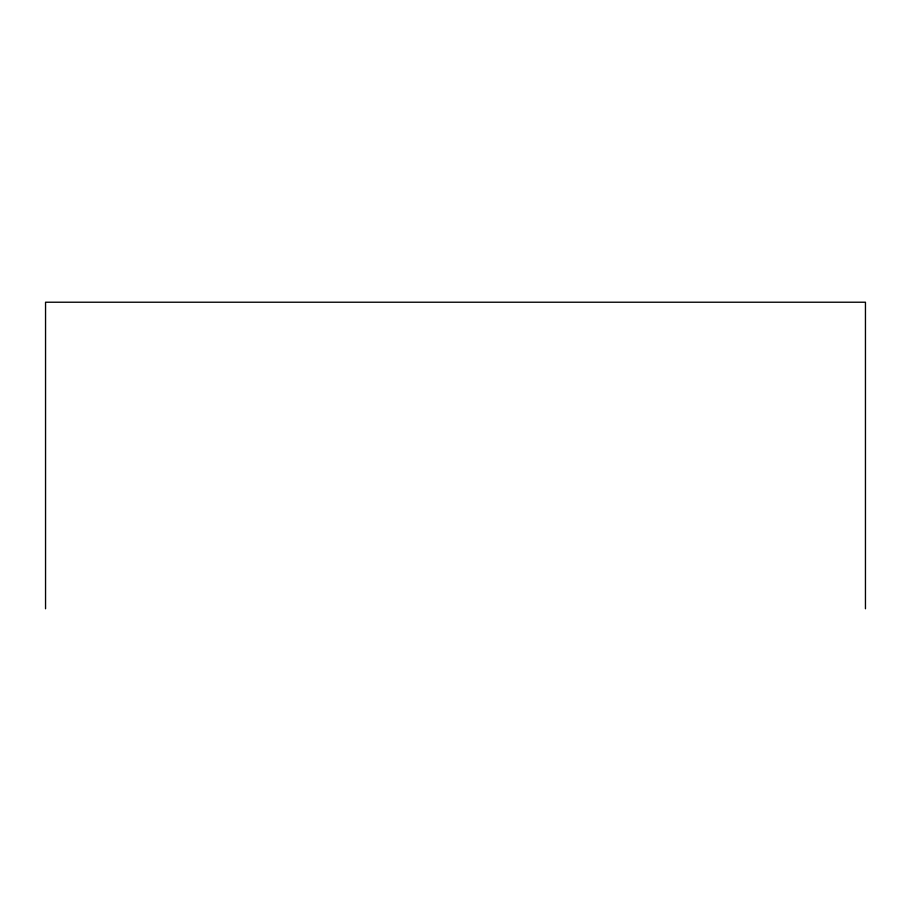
<?xml version="1.0" encoding="UTF-8"?>
<svg xmlns="http://www.w3.org/2000/svg" width="911" height="911" viewBox="0 0 911 911"><rect width="100%" height="100%" fill="white"/><g stroke="black" fill="none" stroke-linecap="round" stroke-linejoin="round"><path stroke-width="1.37" d="M865.45 608.776L865.45 302.224L45.55 302.224L45.55 608.776"/></g></svg>
